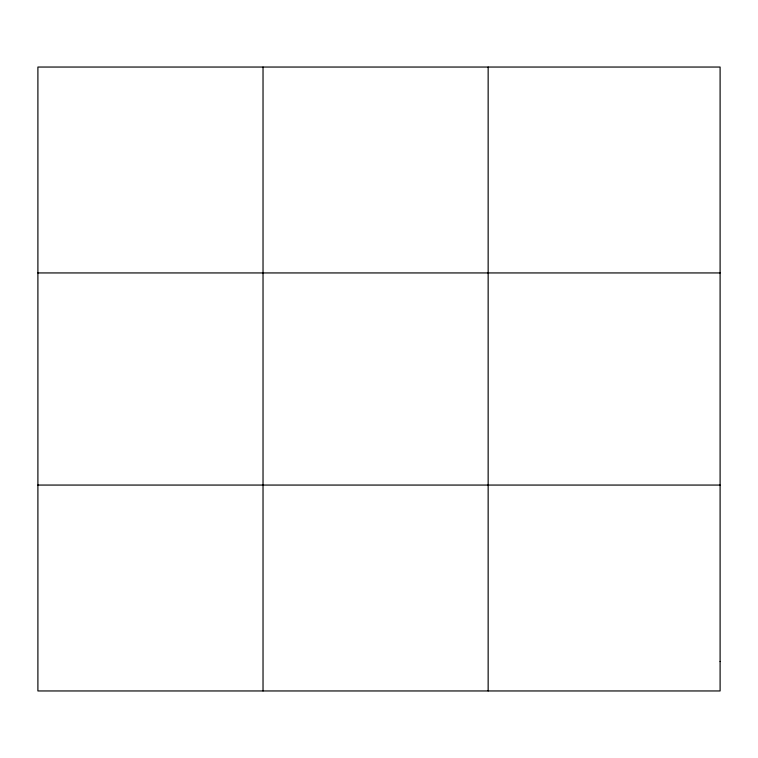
<?xml version="1.0" encoding="UTF-8"?>
<svg xmlns="http://www.w3.org/2000/svg" width="758" height="758" viewBox="0 0 758 758"><rect width="100%" height="100%" fill="white"/><g stroke="black" fill="none" stroke-linecap="round" stroke-linejoin="round"><path stroke-width="1.14" d="M263.026 690.955L263.026 67.045M488.152 690.955L488.152 67.045M37.9 272.937L720.1 272.937M37.9 485.063L720.1 485.063M720.1 661.545L720.1 690.955L37.9 690.955L37.9 67.045L720.1 67.045L720.1 661.545"/></g></svg>
